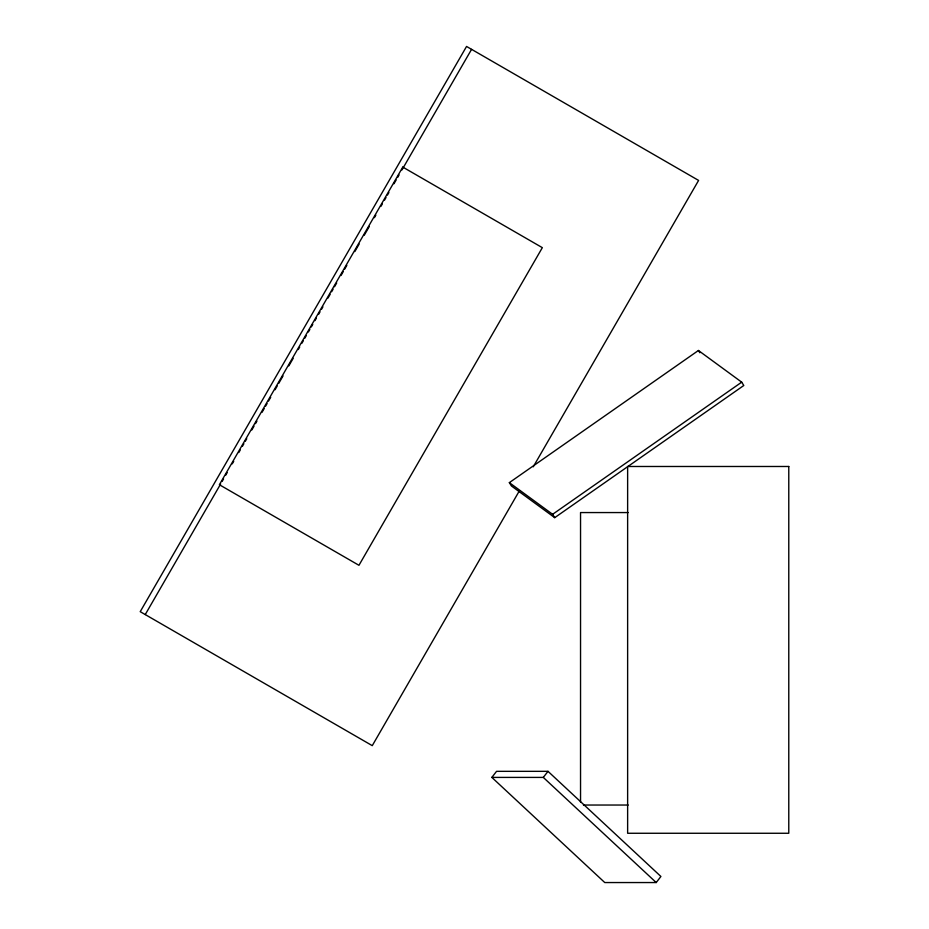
<?xml version="1.0" encoding="UTF-8"?>
<svg xmlns="http://www.w3.org/2000/svg" width="929" height="929" viewBox="0 0 929 929"><rect width="100%" height="100%" fill="white"/><g stroke="black" fill="none" stroke-linecap="round" stroke-linejoin="round"><path stroke-width="1.39" d="M145.238 614.58L220.661 483.951M222.112 481.443L223.564 478.923M225.735 475.16L227.187 472.64M232.262 463.85L233.713 461.341M238.788 452.551L240.239 450.031M242.423 446.268L243.862 443.76M245.314 441.24L246.766 438.732M251.84 429.941L254.023 426.167M255.475 423.659L256.927 421.151M262.001 412.36L264.173 408.586M265.624 406.078L267.076 403.558M268.527 401.049L270.699 397.287M275.054 389.75L277.225 385.976M278.677 383.468L283.031 375.931M288.826 365.875L293.181 358.339M298.255 349.548L299.707 347.04M301.879 343.265L303.33 340.757M304.782 338.249L306.233 335.729M308.405 331.967L309.856 329.458M311.308 326.938L312.759 324.43M314.931 320.668L316.383 318.148M318.566 314.385L320.017 311.865M321.469 309.357L322.909 306.849M327.995 298.058L330.167 294.284M331.618 291.776L333.07 289.256M334.521 286.747L336.693 282.985M341.048 275.448L343.219 271.674M344.671 269.166L346.842 265.392M354.82 251.573L359.175 244.037M364.249 235.246L369.324 226.455M374.399 217.665L375.85 215.156M380.925 206.354L382.376 203.846M384.56 200.083L385.999 197.563M387.451 195.055L388.903 192.547M393.977 183.756L396.16 179.982M397.612 177.474L399.064 174.954M401.955 169.937L471.572 49.353M519.474 490.663L372.262 745.65L140.221 611.677L466.555 46.45L698.596 180.423L533.258 466.799M491.859 777.41L496.55 771.337L548.005 771.337L660.902 876.477L656.211 882.55L604.767 882.55L491.859 777.41L543.302 777.41L656.211 882.55M543.302 777.41L548.005 771.337M509.347 482.639L698.422 350.488L741.69 382.156L743.792 385.5L554.729 517.65L511.449 485.983L509.347 482.639L552.616 514.306L554.729 517.65M552.616 514.306L741.69 382.156M628.225 512.564L580.544 512.564L580.544 802.133M583.435 805.037L628.225 805.037M698.422 350.488L699.827 352.718M402.78 167.092L219.383 484.729L358.954 565.296L542.339 247.66L402.78 167.092M788.779 466.486L627.632 466.486L627.632 833.267L788.779 833.267L788.779 466.486"/></g></svg>
